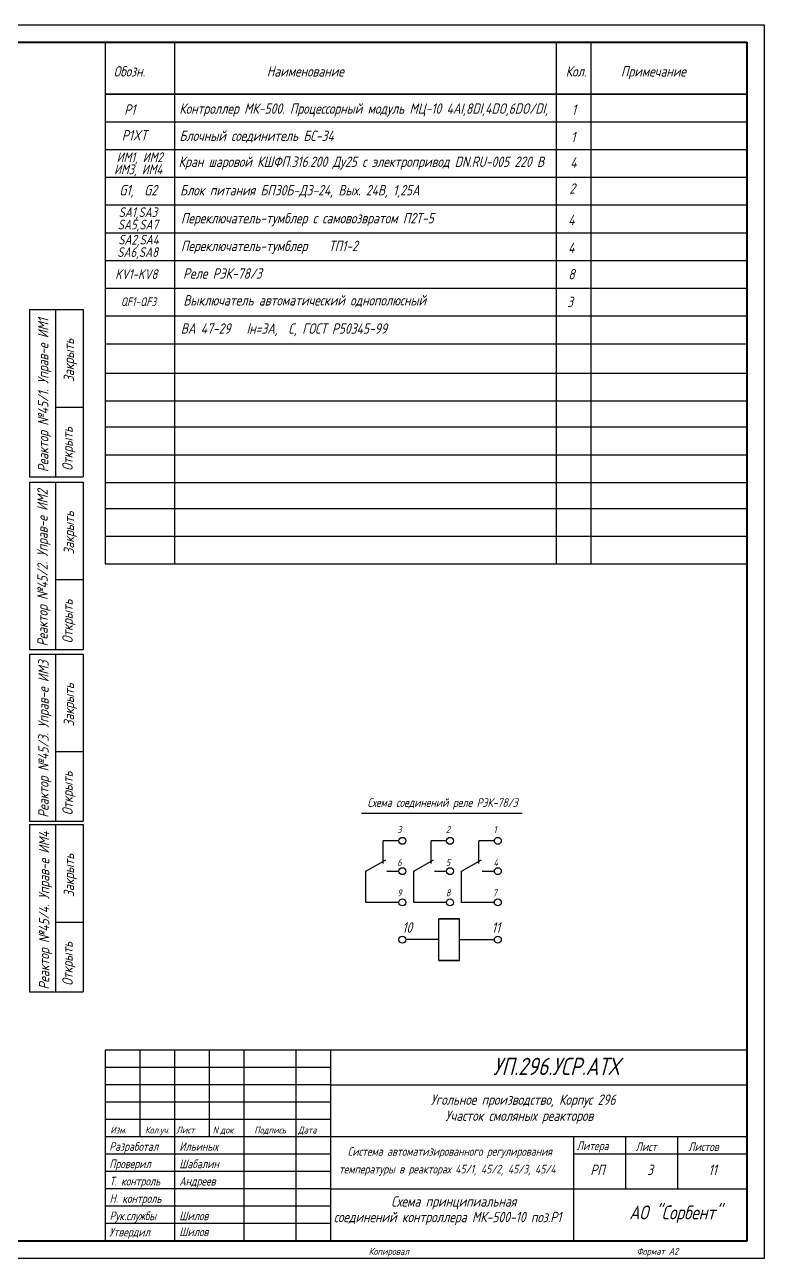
# Model space of a CAD drawing. Header units: millimetres. Extents: x 4645 to 5156, y -5120 to -4765.
# Drawn here: x 4943 to 5156.1, y -5120.3 to -4764.5 of the extents above; entities that cross this region are included whole.
import ezdxf

# ---------------------------------------------------------------- set-up
doc = ezdxf.new("R2010")
doc.units = ezdxf.units.MM
doc.layers.add('MAIN', color=7, linetype='Continuous', lineweight=50)
doc.layers.add('АСУТП', color=7, linetype='Continuous')
doc.styles.add('GOST тип А', font='', dxfattribs={"oblique": 15})
doc.styles.get("Standard").update_dxf_attribs({"font": '', "oblique": 15})
doc.styles.get('GOST тип А').set_extended_font_data('GOST type A')
doc.styles.get('Standard').set_extended_font_data('GOST type A')

msp = doc.modelspace()

# ---------------------------------------------------------------- linework, layer by layer
at = {"linetype": 'Continuous'}
for p, q in [((4644.89, -4764.53), (5156.14, -4764.53)), ((5156.14, -4764.53), (5156.14, -5120.29)), ((4966.14, -4769.53), (5151.14, -4769.53)), ((5151.14, -4784.53), (4966.14, -4784.53)), ((4966.14, -4792.53), (5151.14, -4792.53)), ((4966.14, -4800.53), (5151.14, -4800.53)), ((4966.14, -4808.53), (5151.14, -4808.53)), ((4966.14, -4816.53), (5151.14, -4816.53)), ((4966.14, -4824.53), (5151.14, -4824.53)), ((4966.14, -4832.53), (5151.14, -4832.53)), ((4966.14, -4840.53), (5151.14, -4840.53)), ((4944.31, -4846.71), (4944.31, -4894.93)), ((4944.31, -4846.71), (4959.81, -4846.71)), ((4951.81, -4846.71), (4951.81, -4894.93)), ((4959.81, -4846.71), (4959.81, -4894.93)), ((4966.14, -4848.53), (5151.14, -4848.53)), ((4966.14, -4856.53), (5151.14, -4856.53)), ((4966.14, -4865.03), (5151.14, -4865.03)), ((4966.14, -4873.03), (5151.14, -4873.03)), ((4951.81, -4874.8), (4959.81, -4874.8)), ((4966.14, -4880.53), (5151.14, -4880.53)), ((4966.14, -4888.53), (5151.14, -4888.53)), ((4944.31, -4894.93), (4959.81, -4894.93)), ((4944.33, -4896.46), (4944.33, -4944.67)), ((4944.33, -4896.46), (4959.83, -4896.46)), ((4951.83, -4896.46), (4951.83, -4944.67)), ((4959.83, -4896.46), (4959.83, -4944.67)), ((4966.14, -4896.53), (5151.14, -4896.53)), ((4966.14, -4904.03), (5151.14, -4904.03)), ((4966.14, -4912.03), (5151.14, -4912.03)), ((4966.14, -4920.03), (5151.14, -4920.03)), ((4951.83, -4924.55), (4959.83, -4924.55)), ((4944.33, -4944.67), (4959.83, -4944.67)), ((4944.34, -4946.04), (4944.34, -4994.25)), ((4944.34, -4946.04), (4959.84, -4946.04)), ((4951.84, -4946.04), (4951.84, -4994.25)), ((4959.84, -4946.04), (4959.84, -4994.25)), ((4951.84, -4974.13), (4959.84, -4974.13)), ((4944.34, -4994.25), (4959.84, -4994.25)), ((4944.34, -4995.21), (4944.34, -5043.43)), ((4944.34, -4995.21), (4959.84, -4995.21)), ((4951.84, -4995.21), (4951.84, -5043.43)), ((4959.84, -4995.21), (4959.84, -5043.43)), ((5046.33, -5006.39), (5046.33, -4999.89)), ((5050.83, -4999.89), (5046.33, -4999.89)), ((5064.58, -4999.89), (5060.08, -4999.89)), ((5060.08, -5006.39), (5060.08, -4999.89)), ((5073.83, -5006.39), (5073.83, -4999.89)), ((5078.33, -4999.89), (5073.83, -4999.89)), ((5041.33, -5017.64), (5041.33, -5008.64)), ((5047.33, -5008.64), (5050.83, -5008.64)), ((5055.08, -5017.64), (5055.08, -5008.64)), ((5061.08, -5008.64), (5064.58, -5008.64)), ((5068.83, -5017.64), (5068.83, -5008.64)), ((5074.83, -5008.64), (5078.33, -5008.64)), ((5050.83, -5017.64), (5041.33, -5017.64)), ((5064.58, -5017.64), (5055.08, -5017.64)), ((5078.33, -5017.64), (5068.83, -5017.64)), ((5068.33, -5022.39), (5062.33, -5022.39)), ((4951.84, -5023.3), (4959.84, -5023.3)), ((5062.33, -5028.39), (5053.08, -5028.39)), ((5068.33, -5028.39), (5078.33, -5028.39)), ((4944.34, -5043.43), (4959.84, -5043.43)), ((5156.14, -5120.29), (4644.89, -5120.29))]:
    msp.add_line(p, q, dxfattribs=at)
at = {"linetype": 'Continuous', "lineweight": 40}
for p, q in [((4664.89, -4769.53), (5151.14, -4769.53)), ((5151.14, -4769.53), (5151.14, -5115.37)), ((5151.14, -5115.29), (4664.89, -5115.29))]:
    msp.add_line(p, q, dxfattribs=at)
at = {"linetype": 'Continuous', "lineweight": 30}
for p, q in [((4966.14, -4769.53), (4966.14, -4920.03)), ((4986.14, -4769.53), (4986.14, -4920.03)), ((5096.14, -4769.53), (5096.14, -4920.03)), ((5106.14, -4769.53), (5106.14, -4920.03)), ((4966.14, -4784.53), (5151.14, -4784.53))]:
    msp.add_line(p, q, dxfattribs=at)
for p, q in [((5040.08, -4991.94), (5086.32, -4991.94)), ((5031.14, -5065.29), (4966.14, -5065.29)), ((5031.14, -5070.29), (4966.14, -5070.29)), ((5031.14, -5075.29), (4966.14, -5075.29)), ((5031.14, -5090.29), (4966.14, -5090.29)), ((5031.14, -5095.29), (4966.14, -5095.29)), ((5031.14, -5100.29), (4966.14, -5100.29)), ((5031.14, -5105.29), (4966.14, -5105.29)), ((5031.14, -5110.29), (4966.14, -5110.29))]:
    msp.add_line(p, q)
at = {"color": 7, "linetype": 'Continuous'}
for p, q in [((5041.33, -5008.64), (5047.08, -5005.39)), ((5055.08, -5008.64), (5060.83, -5005.39)), ((5068.83, -5008.64), (5074.58, -5005.39)), ((5062.33, -5022.39), (5068.33, -5022.39)), ((5062.33, -5028.39), (5062.33, -5022.39)), ((5068.33, -5034.39), (5068.33, -5022.39)), ((5062.33, -5034.39), (5062.33, -5028.39)), ((5062.33, -5034.39), (5068.33, -5034.39)), ((5068.33, -5034.39), (5062.33, -5034.39))]:
    msp.add_line(p, q, dxfattribs=at)
at = {"lineweight": 30}
for p, q in [((4966.14, -5060.29), (4966.14, -5115.29)), ((5151.14, -5060.29), (4966.14, -5060.29)), ((4976.14, -5060.29), (4976.14, -5085.29)), ((4986.14, -5060.29), (4986.14, -5115.29)), ((4996.14, -5060.29), (4996.14, -5085.29)), ((5006.14, -5060.29), (5006.14, -5115.29)), ((5021.14, -5060.29), (5021.14, -5115.29)), ((5031.14, -5060.29), (5031.14, -5115.29)), ((5031.14, -5070.29), (5151.14, -5070.29)), ((5031.14, -5080.29), (4966.14, -5080.29)), ((5151.14, -5085.29), (4966.14, -5085.29)), ((5101.14, -5085.29), (5101.14, -5115.29)), ((5116.14, -5085.29), (5116.14, -5100.29)), ((5131.14, -5085.29), (5131.14, -5100.29)), ((5151.14, -5090.29), (5101.14, -5090.29)), ((5031.14, -5100.29), (5151.14, -5100.29))]:
    msp.add_line(p, q, dxfattribs=at)
at = {"linetype": 'Continuous'}
for centre in [(5051.83, -4999.89), (5065.58, -4999.89), (5079.33, -4999.89), (5051.83, -5008.64), (5065.58, -5008.64), (5079.33, -5008.64), (5051.83, -5017.64), (5065.58, -5017.64), (5079.33, -5017.64), (5051.83, -5028.39), (5079.33, -5028.39)]:
    msp.add_circle(centre, 1, dxfattribs=at)

# ---------------------------------------------------------------- texts
at = {"linetype": 'Continuous', "style": 'GOST тип А', "oblique": 15}
for s, height, p in [('Обозн.', 3, (4968.61, -4779.49)), ('Наименование', 3, (5012.76, -4779.49)), ('Кол.', 3, (5098.89, -4779.49)), ('Примечание', 3, (5114.82, -4779.49)), ('Р1', 3, (4971.64, -4790.53)), ('Контроллер МК-500. Процессорный модуль МЦ-10 4AI,8DI,4DO,6DO/DI,', 3, (4987.53, -4790.23)), ('1', 3, (5100.64, -4790.53)), ('Р1XT', 3, (4970.95, -4797.94)), ('Блочный соединитель БС-34', 3, (4987.56, -4798.07)), ('1', 3, (5100.44, -4798.44)), ('ИМ1, ИМ2', 2.8, (4969.47, -4804.17)), ('ИМ3, ИМ4', 2.8, (4968.74, -4807.65)), ('G1,  G2', 3, (4970.23, -4813.74)), ('2', 3, (5099.94, -4813.3)), ('KV1-KV8', 2.8, (4969.05, -4837.88)), ('Реле РЭК-78/3', 3, (4988.61, -4837.79)), ('Схема соединений реле РЭК-78/3', 2.5, (5041.74, -4990.11)), ('3', 2, (5050.33, -4997.64)), ('2', 2, (5064.33, -4997.64)), ('1', 2, (5078.08, -4997.64)), ('6', 2, (5050.33, -5007.14)), ('5', 2, (5064.33, -5007.14)), ('4', 2, (5078.08, -5007.14)), ('9', 2, (5050.33, -5015.89)), ('8', 2, (5064.33, -5015.89)), ('7', 2, (5077.83, -5015.89)), ('10', 3, (5051.78, -5026.39)), ('11', 3, (5077.58, -5026.39))]:
    msp.add_text(s, height=height, dxfattribs=at).set_placement(p)
at = {"color": 7, "linetype": 'Continuous', "style": 'GOST тип А', "oblique": 15}
for s, height, p in [('SA1,SA3', 2.8, (4970.03, -4820.01)), ('Переключатель-тумблер с самовозвратом П2Т-5', 3, (4988.02, -4821.84)), ('SA5,SA7', 2.8, (4969.77, -4823.58)), ('SA2,SA4', 2.8, (4969.92, -4827.93)), ('Переключатель-тумблер    ТП1-2', 3, (4988.02, -4829.84)), ('SA6,SA8', 2.8, (4969.65, -4831.51))]:
    msp.add_text(s, height=height, dxfattribs=at).set_placement(p)
at = {"linetype": 'Continuous', "style": 'GOST тип А', "oblique": 15}
for s, p in [('Реактор №45/1. Управ-е ИМ1', (4949.79, -4893.56)), ('Закрыть', (4957.2, -4867.59)), ('Открыть', (4956.79, -4893.19)), ('Реактор №45/2. Управ-е ИМ2', (4949.59, -4943.8)), ('Закрыть', (4957.22, -4917.34)), ('Открыть', (4956.81, -4942.94)), ('Реактор №45/3. Управ-е ИМ3', (4949.85, -4993.23)), ('Закрыть', (4957.22, -4966.91)), ('Открыть', (4956.81, -4992.51)), ('Реактор №45/4. Управ-е ИМ4', (4950.04, -5042.78)), ('Закрыть', (4957.22, -5016.09)), ('Открыть', (4956.81, -5041.69))]:
    msp.add_text(s, height=3, rotation=90, dxfattribs=at).set_placement(p)
at = {"color": 7, "style": 'GOST тип А', "oblique": 15}
for s, height, p in [('Изм.', 2, (4967.64, -5084.29)), ('Кол.уч.', 2, (4977.64, -5084.29)), ('Лист', 2, (4986.64, -5084.29)), ('док', 2, (4999.34, -5084.29)), ('Подпись', 2, (5009.14, -5084.29)), ('Дата', 2, (5021.77, -5084.29)), ('Разработал', 2.5, (4967.34, -5089.29)), ('Ильиных', 2.5, (4987.53, -5089.29)), ('Литера', 2.5, (5102.04, -5089.09)), ('Лист', 2.5, (5119.03, -5089.34)), ('Листов', 2.5, (5134.22, -5089.34)), ('Проверил', 2.5, (4967.34, -5094.29)), ('Шабалин', 2.5, (4987.53, -5094.29)), ('РП', 3, (5106, -5096.27)), ('3', 3, (5122.36, -5096.27)), ('Т. контроль', 2.5, (4967.42, -5099.29)), ('Андреев', 2.5, (4987.53, -5099.29)), ('Н. контроль', 2.5, (4967.42, -5104.29)), ('АО "Сорбент"', 4, (5117.21, -5109.06)), ('Рук.службы', 2.5, (4967.42, -5109.29)), ('Шилов', 2.5, (4987.53, -5109.29)), ('Утвердил', 2.5, (4967.34, -5113.96)), ('Шилов', 2.5, (4987.53, -5113.89))]:
    msp.add_text(s, height=height, dxfattribs=at).set_placement(p)
at = {"color": 7, "oblique": 15}
msp.add_text('N', height=2, dxfattribs=at).set_placement((4997.14, -5084.29))
at = {"style": 'GOST тип А', "oblique": 15}
msp.add_text('11', height=3, dxfattribs=at).set_placement((5140.04, -5096.27))
at = {"linetype": 'Continuous', "oblique": 15}
for s, p in [('Копировал', (5042.14, -5119.29)), ('Формат A2', (5119.34, -5119.29))]:
    msp.add_text(s, height=2, dxfattribs=at).set_placement(p)
at = {"layer": 'MAIN', "color": 7, "linetype": 'Continuous', "lineweight": -3, "style": 'GOST тип А', "oblique": 15}
for s, height, p in [('4', 3, (5100.21, -4805.81)), ('Блок питания БП30Б-Д3-24, Вых. 24В, 1,25А', 3, (4987.74, -4813.78)), ('4', 3, (5099.61, -4822.36)), ('4', 3, (5099.61, -4830.36)), ('8', 3, (5099.65, -4837.98)), ('QF1-QF3', 2.5, (4970.66, -4845.67)), ('3', 3, (5099.31, -4845.93)), ('Схема принципиальная ', 3, (5048.6, -5105.38)), ('соединений контроллера МК-500-10 поз.Р1', 3, (5032.06, -5109.88))]:
    msp.add_text(s, height=height, dxfattribs=at).set_placement(p)
at = {"layer": 'MAIN', "color": 0, "linetype": 'Continuous', "lineweight": -3, "style": 'GOST тип А', "oblique": 15}
for s, p in [('Выключатель автоматический однополюсный ', (4988.7, -4845.52)), ('ВА 47-29   Iн=3А,  С, ГОСТ Р50345-99', (4987.95, -4853.67))]:
    msp.add_text(s, height=3, dxfattribs=at).set_placement(p)
at = {"layer": 'MAIN', "style": 'GOST тип А', "oblique": 15}
msp.add_text('УП.296.УСР.АТХ', height=5, dxfattribs=at).set_placement((5077.98, -5067.44))
at = {"layer": 'MAIN', "color": 7, "linetype": 'Continuous', "style": 'GOST тип А', "oblique": 15}
for s, p in [('Угольное производство, Корпус 296', (5059.97, -5076.03)), ('Участок смоляных реакторов', (5064.21, -5080.66))]:
    msp.add_text(s, height=3, dxfattribs=at).set_placement(p)
at = {"layer": 'MAIN', "lineweight": 15, "style": 'GOST тип А', "oblique": 15}
for s, p in [('Система автоматизированного регулирования', (5036.05, -5090.72)), ('температуры в реакторах 45/1, 45/2, 45/3, 45/4', (5033.53, -5095.82))]:
    msp.add_text(s, height=2.5, dxfattribs=at).set_placement(p)
at = {"layer": 'АСУТП', "color": 7, "linetype": 'Continuous', "lineweight": -3, "style": 'GOST тип А', "oblique": 15}
msp.add_text('Кран шаровой КШФП.316.200 Ду25 с электропривод DN.RU-005 220 В ', height=3, dxfattribs=at).set_placement((4987.33, -4805.55))

doc.saveas('drawing.dxf')
